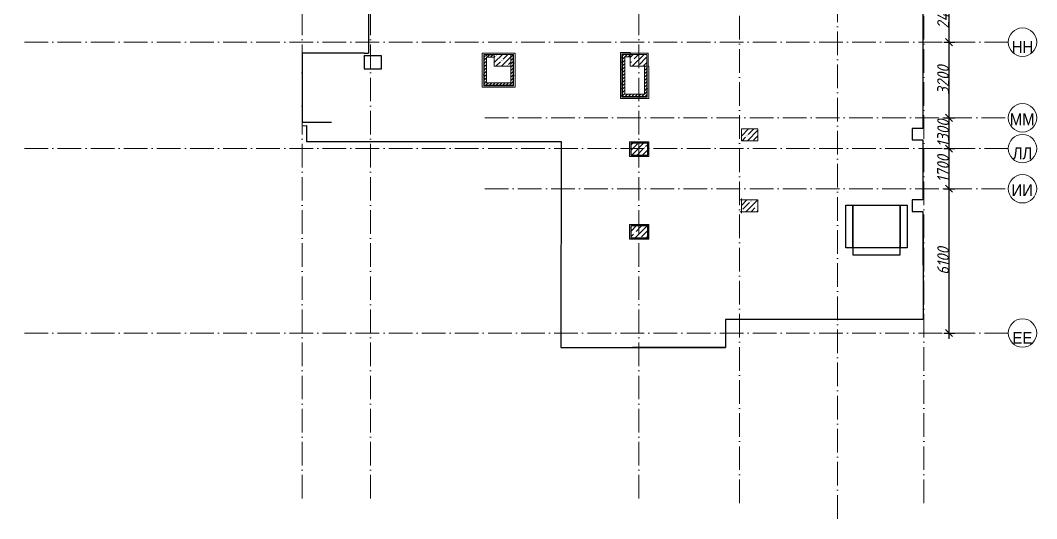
# Model space of a CAD drawing. Header units: millimetres. Extents: x -537608 to 253996, y -217170 to 186033.
# Drawn here: x 97370 to 140352, y 82356 to 103429 of the extents above; entities that cross this region are included whole.
import ezdxf

# ---------------------------------------------------------------- set-up
doc = ezdxf.new("R2010")
doc.units = ezdxf.units.MM
doc.linetypes.add('50_200_ШТРИХ_1Т_ш5_п1_п1_', pattern=[1400, 1000, -200, 0, -200])
for name, color, linetype, lineweight in [('A-ANNO-DIMS', 7, 'Continuous', 9), ('A-WALL', 7, 'Continuous', 5), ('A-WALL-FNSH-1', 7, 'Continuous', 5), ('I-WALL', 7, 'Continuous', 5), ('S-COLS', 7, 'Continuous', 9), ('S-COLS-1', 7, 'Continuous', 5)]:
    doc.layers.add(name, color=color, linetype=linetype, lineweight=lineweight)
for name, color, linetype, lineweight, true_color in [('I-WALL-15', 7, 'Continuous', 5, 0x787878), ('Оси-1', 7, 'Continuous', 20, 0xaaaaaa), ('Оси-2', 7, 'Continuous', 9, 0xaaaaaa), ('Оси-3', 7, '50_200_ШТРИХ_1Т_ш5_п1_п1_', 9, 0xaaaaaa)]:
    doc.layers.add(name, color=color, linetype=linetype, lineweight=lineweight, true_color=true_color)
doc.styles.add('Arial', font='arial.ttf', dxfattribs={"width": 0.9, "height": 500})
doc.styles.add('ISOCPEUR_I_1', font='isocpeui.ttf', dxfattribs={"width": 0.9, "height": 500})
doc.dimstyles.new('ISO-2_5_0_9К_БОЛЬШОЙ', dxfattribs={"dimscale": 304.8, "dimtxt": 497.990588, "dimasz": 0.984252, "dimexe": 0.787402, "dimexo": 0, "dimgap": 0, "dimtad": 1, "dimdec": 0, "dimzin": 0, "dimdsep": 46, "dimtxsty": 'ISOCPEUR_I_1', "dimblk1": 'OBLIQUE', "dimblk2": 'OBLIQUE', "dimsah": 1, "dimcen": 0.09, "dimdle": 0.787402, "dimazin": 0, "dimtfac": 1, "dimtdec": 4, "dimtix": 1, "dimtmove": 0, "dimatfit": 3, "dimfxl": 1, "dimtvp": 1, "dimtolj": 1, "dimtzin": 0, "dimarcsym": 2})
pattern_1 = [(45, (34340.6, 34851.68), (-228.0985, 228.0985), []), (45, (34568.68, 34851.68), (-228.0985, 228.0985), [403.225, -80.645, 6.706, -73.939])]
pattern_2 = [(0, (34312.88, 34904.68), (406.4, 101.6), [6.706, -298.094, 6.706, -298.094, -1625.6]), (0, (34312.88, 34904.68), (406.4, 101.6), [-609.6, 6.706, -602.894, 6.706, -298.094, -711.2]), (0, (34312.88, 34904.68), (406.4, 101.6), [-1524, 6.706, -196.494, 6.706, -501.294]), (120, (34465.28, 34955.48), (-291.18818, 301.15272), [6.706, -298.094, 6.706, -298.094, -1625.6]), (120, (34465.28, 34955.48), (-291.18818, 301.15272), [-609.6, 6.706, -602.894, 6.706, -298.094, -711.2]), (120, (34465.28, 34955.48), (-291.18818, 301.15272), [-1524, 6.706, -196.494, 6.706, -501.294]), (240, (34516.08, 35158.68), (-115.21182, -402.75272), [6.706, -298.094, 6.706, -298.094, -1625.6]), (240, (34516.08, 35158.68), (-115.21182, -402.75272), [-609.6, 6.706, -602.894, 6.706, -298.094, -711.2]), (240, (34516.08, 35158.68), (-115.21182, -402.75272), [-1524, 6.706, -196.494, 6.706, -501.294])]
pattern_3 = [(45, (34312.88, 34904.68), (-70.71068, 70.71068), [])]

# ---------------------------------------------------------------- blocks, each defined once
blk = doc.blocks.new('BSC_Колонна _Прямоугольная - 500х700-V240-АИ_План этажа_Стены_3')
at = {"layer": 'S-COLS-1'}
h = blk.add_hatch(dxfattribs=at)
h.set_pattern_fill('FP_168', color=256, style=0, pattern_type=2)
h.set_pattern_definition([(315, (-64381.04, 93900), (228.0985, 228.0985), []), (315, (-64381.04, 93671.9), (228.0985, 228.0985), [403.225, -80.645, 6.706, -73.939])])
h.paths.add_polyline_path([(-250, 350), (-250, -350), (250, -350), (250, 350), (-17, 350)])
for p, q in [((250, 350), (-250, 350)), ((-250, 350), (-250, -350)), ((250, -350), (250, 350)), ((-250, -350), (250, -350))]:
    blk.add_line(p, q, dxfattribs=at)
blk = doc.blocks.new('BSC_Колонна _Прямоугольная - 500х700-V252-АИ_План этажа_Стены_3')
at = {"layer": 'S-COLS-1'}
h = blk.add_hatch(dxfattribs=at)
h.set_pattern_fill('FP_180', color=256, style=0, pattern_type=2)
h.set_pattern_definition([(315, (-61381.04, 93900), (228.0985, 228.0985), []), (315, (-61381.04, 93671.9), (228.0985, 228.0985), [403.225, -80.645, 6.706, -73.939])])
h.paths.add_polyline_path([(-250, 350), (-250, -350), (250, -350), (250, 350), (152, 350)])
for p, q in [((250, 350), (-250, 350)), ((-250, 350), (-250, -350)), ((250, -350), (250, 350)), ((-250, -350), (250, -350))]:
    blk.add_line(p, q, dxfattribs=at)
blk = doc.blocks.new('BSC_Колонна _Прямоугольная - 500х700-V299-АИ_План этажа_Стены_3')
at = {"layer": 'S-COLS-1'}
h = blk.add_hatch(dxfattribs=at)
h.set_pattern_fill('FP_205', color=256, style=0, pattern_type=2)
h.set_pattern_definition([(315, (-66830.7, 83450), (228.0985, 228.0985), []), (315, (-66830.7, 83221.9), (228.0985, 228.0985), [403.225, -80.645, 6.706, -73.939])])
h.paths.add_polyline_path([(-250, 350), (-250, -350), (250, -350), (250, 350)])
for p, q in [((250, 350), (-250, 350)), ((-250, 350), (-250, -350)), ((250, -350), (250, 350)), ((-250, -350), (250, -350))]:
    blk.add_line(p, q, dxfattribs=at)
blk = doc.blocks.new('Ось сетки - Круг_Ø6_00__ISO-2_5_0_9K_-17386508-АИ_План этажа_Стены_3')
at = {"layer": 'Оси-1'}
blk.add_circle((0, 0), 3, dxfattribs=at)
blk = doc.blocks.new('_Oblique')
at = {"color": 0, "linetype": 'ByBlock', "lineweight": -2}
blk.add_line((-0.5, -0.5), (0.5, 0.5), dxfattribs=at)
blk = doc.blocks.new('*D31')
at = {"layer": 'A-ANNO-DIMS', "color": 0, "lineweight": -2, "transparency": 16777216}
for p, q in [((45339, 96306), (45791, 96306)), ((45551, 89966), (45551, 96546)), ((45339, 90206), (45791, 90206))]:
    blk.add_line(p, q, dxfattribs=at)
at = {"layer": 'Defpoints', "color": 0, "transparency": 16777216}
for p in [(45339, 96306), (45551, 96306), (45339, 90206)]:
    blk.add_point(p, dxfattribs=at)
at = {"layer": 'A-ANNO-DIMS', "color": 0, "lineweight": -2, "transparency": 16777216, "xscale": 300, "yscale": 300, "zscale": 300}
for p, rotation in [((45551, 96306), 90), ((45551, 90206), 270)]:
    blk.add_blockref('_Oblique', p, dxfattribs=dict(at, rotation=rotation))
at = {"layer": 'A-ANNO-DIMS', "color": 0, "transparency": 16777216, "insert": (45301, 93256), "char_height": 500, "width": 1402.04, "attachment_point": 5, "rotation": 90, "style": 'ISOCPEUR_I_1'}
blk.add_mtext('\\A1;6100', dxfattribs=at)
blk = doc.blocks.new('*D32')
at = {"layer": 'A-ANNO-DIMS', "color": 0, "lineweight": -2, "transparency": 16777216}
for p, q in [((45339, 98006), (45791, 98006)), ((45551, 96066), (45551, 98246)), ((45339, 96306), (45791, 96306))]:
    blk.add_line(p, q, dxfattribs=at)
at = {"layer": 'Defpoints', "color": 0, "transparency": 16777216}
for p in [(45339, 98006), (45551, 98006), (45339, 96306)]:
    blk.add_point(p, dxfattribs=at)
at = {"layer": 'A-ANNO-DIMS', "color": 0, "lineweight": -2, "transparency": 16777216, "xscale": 300, "yscale": 300, "zscale": 300}
for p, rotation in [((45551, 98006), 90), ((45551, 96306), 270)]:
    blk.add_blockref('_Oblique', p, dxfattribs=dict(at, rotation=rotation))
at = {"layer": 'A-ANNO-DIMS', "color": 0, "transparency": 16777216, "insert": (45298, 97156), "char_height": 500, "width": 1402.04, "attachment_point": 5, "rotation": 90, "style": 'ISOCPEUR_I_1'}
blk.add_mtext('\\A1;1700', dxfattribs=at)
blk = doc.blocks.new('*D33')
at = {"layer": 'A-ANNO-DIMS', "color": 0, "lineweight": -2, "transparency": 16777216}
for p, q in [((45339, 99306), (45791, 99306)), ((45551, 97766), (45551, 99546)), ((45339, 98006), (45791, 98006))]:
    blk.add_line(p, q, dxfattribs=at)
at = {"layer": 'Defpoints', "color": 0, "transparency": 16777216}
for p in [(45339, 99306), (45551, 99306), (45339, 98006)]:
    blk.add_point(p, dxfattribs=at)
at = {"layer": 'A-ANNO-DIMS', "color": 0, "lineweight": -2, "transparency": 16777216, "xscale": 300, "yscale": 300, "zscale": 300}
for p, rotation in [((45551, 99306), 90), ((45551, 98006), 270)]:
    blk.add_blockref('_Oblique', p, dxfattribs=dict(at, rotation=rotation))
at = {"layer": 'A-ANNO-DIMS', "color": 0, "transparency": 16777216, "insert": (45301, 98656), "char_height": 500, "width": 1402.04, "attachment_point": 5, "rotation": 90, "style": 'ISOCPEUR_I_1'}
blk.add_mtext('\\A1;1300', dxfattribs=at)
blk = doc.blocks.new('*D34')
at = {"layer": 'A-ANNO-DIMS', "color": 0, "lineweight": -2, "transparency": 16777216}
for p, q in [((45551, 99066), (45551, 102746)), ((45339, 102506), (45791, 102506)), ((45339, 99306), (45791, 99306))]:
    blk.add_line(p, q, dxfattribs=at)
at = {"layer": 'Defpoints', "color": 0, "transparency": 16777216}
for p in [(45339, 102506), (45551, 102506), (45339, 99306)]:
    blk.add_point(p, dxfattribs=at)
at = {"layer": 'A-ANNO-DIMS', "color": 0, "lineweight": -2, "transparency": 16777216, "xscale": 300, "yscale": 300, "zscale": 300}
for p, rotation in [((45551, 102506), 90), ((45551, 99306), 270)]:
    blk.add_blockref('_Oblique', p, dxfattribs=dict(at, rotation=rotation))
at = {"layer": 'A-ANNO-DIMS', "color": 0, "transparency": 16777216, "insert": (45301, 100906), "char_height": 500, "width": 1516.96, "attachment_point": 5, "rotation": 90, "style": 'ISOCPEUR_I_1'}
blk.add_mtext('\\A1;3200', dxfattribs=at)
blk = doc.blocks.new('*D35')
at = {"layer": 'A-ANNO-DIMS', "color": 0, "lineweight": -2, "transparency": 16777216}
for p, q in [((45339, 104906), (45791, 104906)), ((45551, 102266), (45551, 105146)), ((45339, 102506), (45791, 102506))]:
    blk.add_line(p, q, dxfattribs=at)
at = {"layer": 'Defpoints', "color": 0, "transparency": 16777216}
for p in [(45339, 104906), (45551, 104906), (45339, 102506)]:
    blk.add_point(p, dxfattribs=at)
at = {"layer": 'A-ANNO-DIMS', "color": 0, "lineweight": -2, "transparency": 16777216, "xscale": 300, "yscale": 300, "zscale": 300}
for p, rotation in [((45551, 104906), 90), ((45551, 102506), 270)]:
    blk.add_blockref('_Oblique', p, dxfattribs=dict(at, rotation=rotation))
at = {"layer": 'A-ANNO-DIMS', "color": 0, "transparency": 16777216, "insert": (45301, 103706), "char_height": 500, "width": 1562.92, "attachment_point": 5, "rotation": 90, "style": 'ISOCPEUR_I_1'}
blk.add_mtext('\\A1;2400', dxfattribs=at)
blk = doc.blocks.new('osi')
at = {"layer": 'Оси-3'}
for p, q in [((18190.8, 126205.7), (18190.8, 83013.9)), ((21090.8, 126205.7), (21090.8, 83013.9)), ((32440.8, 126205.7), (32440.8, 83013.9)), ((36690.8, 83013.9), (36690.8, 126205.7)), ((40840.8, 82355.8), (40840.8, 126205.7)), ((44490.8, 83013.9), (44490.8, 126205.7)), ((48058.7, 102505.8), (6276.8, 102505.8)), ((25922, 99305.8), (48058.7, 99305.8)), ((48058.7, 98005.8), (6276.8, 98005.8)), ((25922, 96305.8), (48058.7, 96305.8)), ((48058.7, 90205.8), (6276.8, 90205.8))]:
    blk.add_line(p, q, dxfattribs=at)
at = {"layer": 'Оси-1', "xscale": 199.9999999999999, "yscale": 199.9999999999999, "zscale": 199.9999999999999}
for p, rotation in [((48658.7, 102505.8), 89.9999999999998), ((48658.7, 99305.8), 269.9999999999995), ((48658.7, 98005.8), 89.9999999999998), ((48658.7, 96305.8), 269.9999999999995), ((48658.7, 90205.8), 89.9999999999998)]:
    blk.add_blockref('Ось сетки - Круг_Ø6_00__ISO-2_5_0_9K_-17386508-АИ_План этажа_Стены_3', p, dxfattribs=dict(at, rotation=rotation))
at = {"layer": 'Оси-2', "char_height": 500, "attachment_point": 5, "line_spacing_factor": 0.936439, "style": 'Arial'}
for s, insert, width in [('\\pxqc,t4.572,9.144,13.716,18.288,22.86,27.432,32.004,36.576,41.148,45.72,50.292,54.864,59.436,64.008,68.58,73.152,77.724,82.296,86.868,91.44,96.012,100.584,105.156,109.728,114.3,118.872,123.444,128.016,132.588,137.16,141.732,146.304;{НН}', (48658.5, 102302.9), 916.2), ('\\pxqc,t4.572,9.144,13.716,18.288,22.86,27.432,32.004,36.576,41.148,45.72,50.292,54.864,59.436,64.008,68.58,73.152,77.724,82.296,86.868,91.44,96.012,100.584,105.156,109.728,114.3,118.872,123.444,128.016,132.588,137.16,141.732,146.304;{ММ}', (48647.3, 99244), 1036.8), ('\\pxqc,t4.572,9.144,13.716,18.288,22.86,27.432,32.004,36.576,41.148,45.72,50.292,54.864,59.436,64.008,68.58,73.152,77.724,82.296,86.868,91.44,96.012,100.584,105.156,109.728,114.3,118.872,123.444,128.016,132.588,137.16,141.732,146.304;{ЛЛ}', (48657.6, 97802.9), 846), ('\\pxqc,t4.572,9.144,13.716,18.288,22.86,27.432,32.004,36.576,41.148,45.72,50.292,54.864,59.436,64.008,68.58,73.152,77.724,82.296,86.868,91.44,96.012,100.584,105.156,109.728,114.3,118.872,123.444,128.016,132.588,137.16,141.732,146.304;{ИИ}', (48648.2, 96244), 916.2), ('\\pxqc,t4.572,9.144,13.716,18.288,22.86,27.432,32.004,36.576,41.148,45.72,50.292,54.864,59.436,64.008,68.58,73.152,77.724,82.296,86.868,91.44,96.012,100.584,105.156,109.728,114.3,118.872,123.444,128.016,132.588,137.16,141.732,146.304;{ЕЕ}', (48657.6, 90002.9), 846)]:
    blk.add_mtext(s, dxfattribs=dict(at, insert=insert, width=width))
at = {"layer": 'A-ANNO-DIMS'}
for base, p1, p2, override, picture, middle in [((45551.2, 104905.8), (45339.1, 102505.8), (45339.1, 104905.8), {"dimpost": '<>', "dimfxl": 2400}, '*D35', (45301.2, 103705.8)), ((45551.2, 102505.8), (45339.1, 99305.8), (45339.1, 102505.8), {"dimpost": '<>', "dimfxl": 3200}, '*D34', (45301.2, 100905.8)), ((45551.2, 99305.8), (45339.1, 98005.8), (45339.1, 99305.8), {"dimpost": '<>', "dimfxl": 1300}, '*D33', (45301.2, 98655.8)), ((45551.2, 98005.8), (45339.1, 96305.8), (45339.1, 98005.8), {"dimpost": '<>', "dimfxl": 1700}, '*D32', (45298, 97155.8)), ((45551.2, 96305.8), (45339.1, 90205.8), (45339.1, 96305.8), {"dimpost": '<>', "dimfxl": 6100}, '*D31', (45301.2, 93255.8))]:
    dim = blk.add_linear_dim(base=base, p1=p1, p2=p2, angle=90, dimstyle='ISO-2_5_0_9К_БОЛЬШОЙ', override=override, dxfattribs=at)
    dim.commit()
    dim.dimension.update_dxf_attribs({"geometry": picture, "text_midpoint": middle})

msp = doc.modelspace()

# ---------------------------------------------------------------- hatches: boundary and pattern name
at = {"layer": 'I-WALL'}
h = msp.add_hatch(dxfattribs=at)
h.set_pattern_fill('FP_5', color=256, style=0, pattern_type=2)
h.set_pattern_definition(pattern_3)
h.paths.add_polyline_path([(116987.883, 100685.3745), (117087.883, 100685.3745), (117087.883, 101925.3745), (116987.883, 101925.3745)])
h = msp.add_hatch(dxfattribs=at)
h.set_pattern_fill('FP_5', color=256, style=0, pattern_type=2)
h.set_pattern_definition(pattern_3)
h.paths.add_polyline_path([(117087.883, 101865.3745), (117412.883, 101865.3745), (117412.883, 101965.3745), (117087.883, 101965.3745), (117087.883, 101925.3745)])
h = msp.add_hatch(dxfattribs=at)
h.set_pattern_fill('FP_5', color=256, style=0, pattern_type=2)
h.set_pattern_definition(pattern_3)
h.paths.add_polyline_path([(118212.883, 100685.3745), (118212.883, 101985.3745), (118112.883, 101985.3745), (118112.883, 100685.3745)])
h = msp.add_hatch(dxfattribs=at)
h.set_pattern_fill('FP_5', color=256, style=0, pattern_type=2)
h.set_pattern_definition(pattern_3)
h.paths.add_polyline_path([(123162.883, 101885.3745), (123162.883, 101985.3745), (122831.3578, 101985.3745), (122831.3578, 101885.3745), (122931.3578, 101885.3745)])
h = msp.add_hatch(dxfattribs=at)
h.set_pattern_fill('FP_5', color=256, style=0, pattern_type=2)
h.set_pattern_definition(pattern_3)
h.paths.add_polyline_path([(122931.3578, 100302.8745), (122931.3578, 101885.3745), (122831.3578, 101885.3745), (122831.3578, 100302.8745)])
h = msp.add_hatch(dxfattribs=at)
h.set_pattern_fill('FP_5', color=256, style=0, pattern_type=2)
h.set_pattern_definition(pattern_3)
h.paths.add_polyline_path([(123862.883, 100202.8745), (123862.883, 101485.3745), (123762.883, 101485.3745), (123762.883, 100202.8745)])
h = msp.add_hatch(dxfattribs=at)
h.set_pattern_fill('FP_5', color=256, style=0, pattern_type=2)
h.set_pattern_definition(pattern_3)
h.paths.add_polyline_path([(117087.883, 100685.3745), (118112.883, 100685.3745), (118112.883, 100785.3745), (117087.883, 100785.3745)])
h = msp.add_hatch(dxfattribs=at)
h.set_pattern_fill('FP_5', color=256, style=0, pattern_type=2)
h.set_pattern_definition(pattern_3)
h.paths.add_polyline_path([(122831.3578, 100202.8745), (123762.883, 100202.8745), (123762.883, 100302.8745), (122831.3578, 100302.8745)])
at = {"layer": 'I-WALL-15'}
h = msp.add_hatch(dxfattribs=at)
h.set_pattern_fill('FP_3', color=256, style=0, pattern_type=2)
h.set_pattern_definition(pattern_2)
h.paths.add_polyline_path([(116987.883, 100665.3745), (116987.883, 101925.3745), (116967.883, 101925.3745), (116967.883, 100665.3745)])
h = msp.add_hatch(dxfattribs=at)
h.set_pattern_fill('FP_3', color=256, style=0, pattern_type=2)
h.set_pattern_definition(pattern_2)
h.paths.add_polyline_path([(117412.883, 101965.3745), (117412.883, 101985.3745), (117087.883, 101985.3745), (117087.883, 101965.3745)])
h = msp.add_hatch(dxfattribs=at)
h.set_pattern_fill('FP_3', color=256, style=0, pattern_type=2)
h.set_pattern_definition(pattern_2)
h.paths.add_polyline_path([(118232.883, 100665.3745), (118232.883, 101985.3745), (118212.883, 101985.3745), (118212.883, 100665.3745)])
h = msp.add_hatch(dxfattribs=at)
h.set_pattern_fill('FP_3', color=256, style=0, pattern_type=2)
h.set_pattern_definition(pattern_2)
h.paths.add_polyline_path([(123162.883, 101985.3745), (123162.883, 102005.3745), (122811.3578, 102005.3745), (122811.3578, 101985.3745), (122831.3578, 101985.3745)])
h = msp.add_hatch(dxfattribs=at)
h.set_pattern_fill('FP_3', color=256, style=0, pattern_type=2)
h.set_pattern_definition(pattern_2)
h.paths.add_polyline_path([(122811.3578, 100202.8745), (122831.3578, 100202.8745), (122831.3578, 101985.3745), (122811.3578, 101985.3745), (122811.3578, 100302.8745)])
h = msp.add_hatch(dxfattribs=at)
h.set_pattern_fill('FP_3', color=256, style=0, pattern_type=2)
h.set_pattern_definition(pattern_2)
h.paths.add_polyline_path([(123882.883, 100182.8745), (123882.883, 101485.3745), (123862.883, 101485.3745), (123862.883, 100182.8745)])
h = msp.add_hatch(dxfattribs=at)
h.set_pattern_fill('FP_3', color=256, style=0, pattern_type=2)
h.set_pattern_definition(pattern_2)
h.paths.add_polyline_path([(118112.883, 100665.3745), (118212.883, 100665.3745), (118212.883, 100685.3745), (116987.883, 100685.3745), (116987.883, 100665.3745), (117528.6107, 100665.3745)])
h = msp.add_hatch(dxfattribs=at)
h.set_pattern_fill('FP_3', color=256, style=0, pattern_type=2)
h.set_pattern_definition(pattern_2)
h.paths.add_polyline_path([(123862.883, 100182.8745), (123862.883, 100202.8745), (122811.3578, 100202.8745), (122811.3578, 100182.8745), (123762.883, 100182.8745)])
at = {"layer": 'S-COLS-1'}
h = msp.add_hatch(dxfattribs=at)
h.set_pattern_fill('FP_1', color=256, style=0, pattern_type=2)
h.set_pattern_definition([(45, (34312.88, 34904.68), (-228.0985, 228.0985), []), (45, (34540.98, 34904.68), (-228.0985, 228.0985), [403.225, -80.645, 6.706, -73.939])])
h.paths.add_polyline_path([(123162.883, 101485.3745), (123862.883, 101485.3745), (123862.883, 101985.3745), (123162.883, 101985.3745)])
h = msp.add_hatch(dxfattribs=at)
h.set_pattern_fill('FP_1', color=256, style=0, pattern_type=2)
h.set_pattern_definition(pattern_1)
h.paths.add_polyline_path([(123190.5843, 97732.3745), (123890.5843, 97732.3745), (123890.5843, 98232.3745), (123190.5843, 98232.3745)])
h = msp.add_hatch(dxfattribs=at)
h.set_pattern_fill('FP_1', color=256, style=0, pattern_type=2)
h.set_pattern_definition(pattern_1)
h.paths.add_polyline_path([(123190.5843, 94232.3745), (123890.5843, 94232.3745), (123890.5843, 94732.3745), (123190.5843, 94732.3745)])

# ---------------------------------------------------------------- linework, layer by layer
at = {"lineweight": 30}
for points in [[(135260.9904, 116306.3745), (135260.9904, 116061.3745), (135505.9904, 116061.3745), (135505.9904, 113790.4428), (135070.9904, 113790.4428), (135081.597, 113271.7119), (135511.597, 113271.7119), (135511.597, 107940.4428), (135091.597, 107940.4428), (135105.7391, 107426.4428), (135533.7391, 107426.4428), (135533.7391, 104590.4428), (135073.7391, 104590.4428), (135073.7391, 104090.4428), (135538.7391, 104090.4428), (135538.7391, 98860.4428), (135083.7391, 98860.4428), (135083.7391, 98371.4428), (135539.7391, 98371.4428), (135539.7391, 95840.4428), (135084.7391, 95840.4428), (135084.7391, 95340.4428), (135541.597, 95340.4428), (135546.1677, 90781.4428)], [(118069.9904, 110156.3745), (112095.9904, 110156.3745), (112095.9904, 105235.3745), (112637.9904, 105235.3745), (112637.9904, 104678.3745), (112095.9904, 104678.3745), (112095.9904, 102046.3745)], [(111917.9904, 102046.3745), (109286.9904, 102046.3745), (109286.9904, 101916.3745)], [(109286.9904, 101916.3745), (109286.9904, 99123.3745), (110534.2237, 99123.3745)], [(111917.9904, 102046.3745), (112095.9904, 102046.3745)], [(111917.9904, 101916.3745), (111917.9904, 101925.3745)], [(109286.9904, 98971.3745), (109471.9371, 98975.814), (109471.9371, 98305.814), (120241.9371, 98305.814)], [(120241.9371, 98305.814), (120231.0744, 89597.4428), (127190.7391, 89597.4428)], [(135546.7391, 95161.4428), (135546.7391, 90781.4428)], [(135541.1266, 90781.4428), (135421.1266, 90781.4428), (135426.7391, 90781.4428), (127190.7391, 90781.4428), (127190.7391, 89597.4428), (123258.7391, 89597.4428)], [(135546.7391, 90211.4428), (135546.7391, 90211.4428), (135546.7391, 90211.4428)]]:
    msp.add_lwpolyline(points, dxfattribs=at)
for points in [[(112637.9904, 101925.3745), (111917.9904, 101925.3745), (111917.9904, 101380.3745), (112637.9904, 101380.3745)], [(123190.5843, 97732.3745), (123910.5843, 97732.3745), (123910.5843, 98252.3745), (123190.5843, 98252.3745)], [(123190.5843, 94207.3745), (123920.5843, 94207.3745), (123920.5843, 94732.3745), (123190.5843, 94732.3745)]]:
    msp.add_lwpolyline(points, close=True, dxfattribs=at)
at = {"color": 5}
for points in [[(132578.795, 93814.814), (132278.795, 93814.814), (132278.795, 95614.814), (132578.795, 95614.814)], [(134578.795, 93814.814), (132578.795, 93814.814), (132578.795, 95614.814), (134578.795, 95614.814)], [(134578.795, 93814.814), (134578.795, 93814.814), (134578.795, 95614.814), (134578.795, 95614.814)], [(134878.795, 93814.814), (134578.795, 93814.814), (134578.795, 95614.814), (134878.795, 95614.814)], [(134578.795, 93814.814), (132578.795, 93814.814), (132578.795, 93514.814), (134578.795, 93514.814)]]:
    msp.add_lwpolyline(points, close=True, dxfattribs=at)
at = {"layer": 'A-WALL'}
for p, q in [((116907.883, 102045.3745), (116907.883, 100605.3745)), ((118292.883, 102045.3745), (116907.883, 102045.3745)), ((116967.883, 101925.3745), (116967.883, 101985.3745)), ((116967.883, 101985.3745), (117087.883, 101985.3745)), ((116987.883, 100685.3745), (116987.883, 101925.3745)), ((117412.883, 101965.3745), (117087.883, 101965.3745)), ((118212.883, 101985.3745), (118212.883, 100685.3745)), ((118292.883, 100605.3745), (118292.883, 102045.3745)), ((122751.3578, 102065.3745), (122751.3578, 100122.8745)), ((123162.883, 102065.3745), (122751.3578, 102065.3745)), ((122811.3578, 102005.3745), (122811.3578, 100202.8745)), ((122831.3578, 100202.8745), (122831.3578, 101985.3745)), ((122831.3578, 101985.3745), (123862.883, 101985.3745)), ((123162.883, 102045.3745), (123162.883, 102065.3745)), ((123922.883, 102045.3745), (123162.883, 102045.3745)), ((123162.883, 102005.3745), (123162.883, 101985.3745)), ((123862.883, 101985.3745), (123862.883, 100202.8745)), ((123922.883, 101485.3745), (123922.883, 102045.3745)), ((123862.883, 101485.3745), (123882.883, 101485.3745)), ((123882.883, 100182.8745), (123882.883, 101485.3745)), ((123942.883, 101485.3745), (123922.883, 101485.3745)), ((123942.883, 100122.8745), (123942.883, 101485.3745)), ((116907.883, 100605.3745), (118292.883, 100605.3745)), ((118212.883, 100685.3745), (116987.883, 100685.3745)), ((123862.883, 100202.8745), (122831.3578, 100202.8745)), ((122751.3578, 100122.8745), (123942.883, 100122.8745)), ((123950.5843, 98292.3745), (123130.5843, 98292.3745)), ((123130.5843, 98292.3745), (123130.5843, 97672.3745)), ((123190.5843, 98232.3745), (123890.5843, 98232.3745)), ((123190.5843, 97732.3745), (123190.5843, 98232.3745)), ((123890.5843, 98232.3745), (123890.5843, 97732.3745)), ((123950.5843, 97672.3745), (123950.5843, 98292.3745)), ((123130.5843, 97672.3745), (123950.5843, 97672.3745)), ((123890.5843, 97732.3745), (123190.5843, 97732.3745)), ((127864.7517, 95897.829), (127864.7517, 95837.829)), ((127864.7517, 95837.829), (127804.7517, 95837.829)), ((127804.7517, 95337.829), (127864.7517, 95337.829)), ((127864.7517, 95337.829), (127864.7517, 95277.829)), ((123130.5843, 94792.3745), (123130.5843, 94172.3745)), ((123950.5843, 94792.3745), (123130.5843, 94792.3745)), ((123190.5843, 94232.3745), (123190.5843, 94732.3745)), ((123190.5843, 94732.3745), (123890.5843, 94732.3745)), ((123890.5843, 94732.3745), (123890.5843, 94232.3745)), ((123950.5843, 94172.3745), (123950.5843, 94792.3745)), ((123130.5843, 94172.3745), (123950.5843, 94172.3745)), ((123890.5843, 94232.3745), (123190.5843, 94232.3745))]:
    msp.add_line(p, q, dxfattribs=at)
at = {"layer": 'A-WALL-FNSH-1'}
for p, q in [((116967.883, 101925.3745), (116967.883, 100665.3745)), ((117087.883, 101925.3745), (116967.883, 101925.3745)), ((117412.883, 101985.3745), (117087.883, 101985.3745)), ((117087.883, 101985.3745), (117087.883, 101925.3745)), ((118232.883, 101985.3745), (118112.883, 101985.3745)), ((118232.883, 100665.3745), (118232.883, 101985.3745)), ((123162.883, 102005.3745), (122811.3578, 102005.3745)), ((122931.3578, 101885.3745), (123162.883, 101885.3745)), ((122931.3578, 100302.8745), (122931.3578, 101885.3745)), ((123162.883, 101885.3745), (123162.883, 101985.3745)), ((117087.883, 100785.3745), (117087.883, 101865.3745)), ((117087.883, 101865.3745), (117412.883, 101865.3745)), ((118112.883, 101485.3745), (118112.883, 100785.3745)), ((123862.883, 101485.3745), (123762.883, 101485.3745)), ((123762.883, 101485.3745), (123762.883, 100302.8745)), ((116967.883, 100665.3745), (118232.883, 100665.3745)), ((118112.883, 100785.3745), (117087.883, 100785.3745)), ((122811.3578, 100202.8745), (122811.3578, 100182.8745)), ((122811.3578, 100182.8745), (123882.883, 100182.8745)), ((123762.883, 100302.8745), (122931.3578, 100302.8745))]:
    msp.add_line(p, q, dxfattribs=at)
at = {"layer": 'S-COLS-1'}
for p, q in [((123862.883, 101985.3745), (123162.883, 101985.3745)), ((123162.883, 101985.3745), (123162.883, 101485.3745)), ((123862.883, 101485.3745), (123862.883, 101985.3745)), ((123162.883, 101485.3745), (123862.883, 101485.3745)), ((123890.5843, 98232.3745), (123190.5843, 98232.3745)), ((123190.5843, 98232.3745), (123190.5843, 97732.3745)), ((123890.5843, 97732.3745), (123890.5843, 98232.3745)), ((123190.5843, 97732.3745), (123890.5843, 97732.3745)), ((123890.5843, 94732.3745), (123190.5843, 94732.3745)), ((123190.5843, 94732.3745), (123190.5843, 94232.3745)), ((123890.5843, 94232.3745), (123890.5843, 94732.3745)), ((123190.5843, 94232.3745), (123890.5843, 94232.3745))]:
    msp.add_line(p, q, dxfattribs=at)

# ---------------------------------------------------------------- block references
msp.add_blockref('osi', (91093.1708, 0))
at = {"layer": 'S-COLS', "rotation": 89.9999999999999}
for name, p in [('BSC_Колонна _Прямоугольная - 500х700-V299-АИ_План этажа_Стены_3', (117762.883, 101735.3745)), ('BSC_Колонна _Прямоугольная - 500х700-V240-АИ_План этажа_Стены_3', (128214.7517, 98587.829)), ('BSC_Колонна _Прямоугольная - 500х700-V252-АИ_План этажа_Стены_3', (128214.7517, 95587.829))]:
    msp.add_blockref(name, p, dxfattribs=at)

doc.saveas('drawing.dxf')
